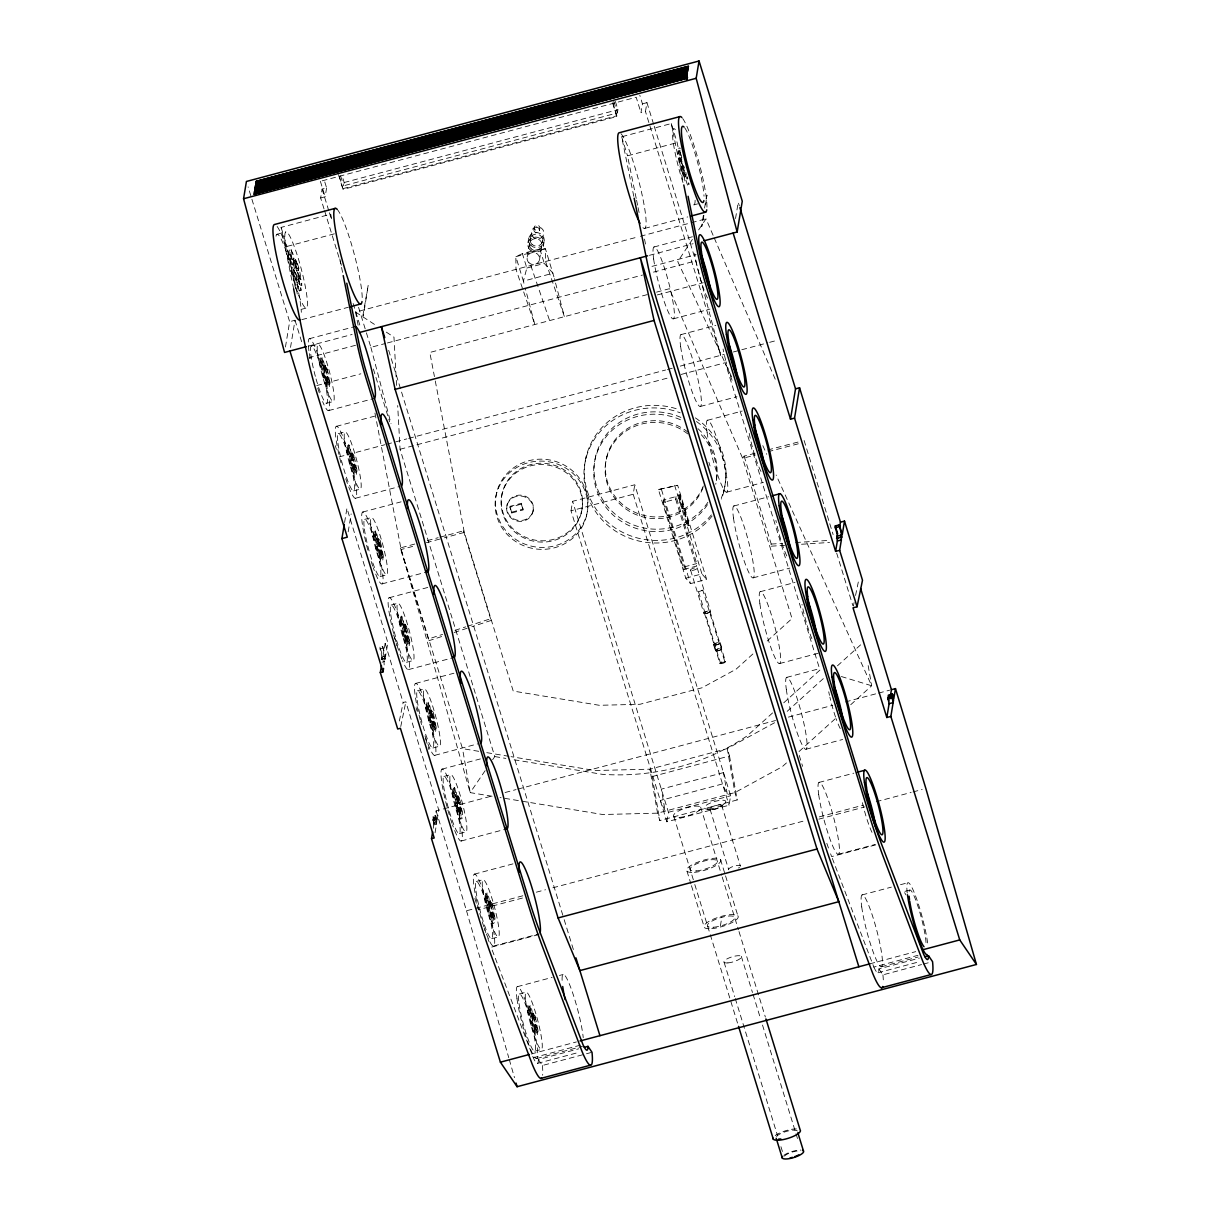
<?xml version="1.0" encoding="UTF-8"?>
<svg xmlns="http://www.w3.org/2000/svg" width="1220" height="1220" viewBox="0 0 1220 1220"><rect width="100%" height="100%" fill="white"/><g stroke="black" fill="none" stroke-linecap="round" stroke-linejoin="round"><path stroke-width="0.75" stroke-dasharray="5 3.75" d="M377.163 539.499C384.3 537.883 379.435 556.381 377.163 539.499L378.627 538.477M430.004 710.894C437.141 709.278 432.261 727.76 430.004 710.894L431.453 709.872M683.185 165.996L684.496 172.859L687.958 181.49M362.813 316.132L368.242 284.977L363.362 316.056M703.909 215.452L701.759 226.523L703.361 215.315M706.06 198.997L706.99 195.185L705.099 208.193M285.45 347.014L289.643 321.668L248.102 186.919M290.528 347.395L295.011 320.235L289.643 321.668M324.002 208.879L320.646 197.96L322.111 189.1L326.609 187.895L323.956 179.309M320.646 197.96L325.145 196.771L326.609 187.895M612.867 102.556L616.786 116.556L343.049 189.42L339.129 175.405M615.383 101.443L617.93 109.678L617.396 112.911L343.659 185.775L344.192 182.527L342.164 175.939M344.574 522.511L346.953 508.221L387.838 642.635L385.611 656.086L382.927 656.802L379.938 647.134L382.638 646.417L385.611 656.086M348.188 531.798L351.146 513.925M382.638 646.417L385.291 658.007L385.078 659.334L382.378 660.05L379.938 647.134M381.585 657.473L381.235 659.608L383.934 658.891L384.285 656.756L381.585 657.473L382.378 660.05M382.927 656.802L385.154 643.352L387.838 642.635M384.147 664.93L383.934 658.891M433.222 828.319L433.801 824.872L432.627 819.077L435.311 818.361L436.699 822.875L434.015 823.591L432.627 819.077M434.015 823.591L433.085 816.317L435.769 815.601L437.156 820.114L434.472 820.831L433.085 816.317M527.955 242.719L528.702 238.235M527.208 257.023L531.462 231.327M434.472 820.831L436.12 810.873L492.163 795.959M435.067 832.787L436.486 824.156L435.311 818.361M436.699 822.875L435.769 815.601M533.963 229.329L534.314 227.179M437.156 820.114L438.803 810.156L405.833 701.79L403.149 702.506L398.803 723.704M539.423 230.671A2.806 2.669 9.4 0 0 535.9 227.423A2.806 2.669 9.4 0 0 534.756 231.907A2.806 2.669 9.4 0 0 539.423 230.671L539.774 228.521A2.806 2.669 9.4 0 0 536.251 225.273A2.806 2.669 9.4 0 0 535.107 229.756A2.806 2.669 9.4 0 0 539.774 228.521M496.418 494.191L496.738 492.27M539.484 260.028L543.723 234.331M502.198 493.612L502.411 492.316M543.327 246.486L544.074 242.002M507.017 505.507L507.154 504.653M509.914 507.184L510.067 506.33L521.489 503.28L523.136 509.945L511.699 512.979L509.914 507.184L521.352 504.134L521.489 503.28M511.699 512.979L510.067 506.33M532.926 511.851A13.344 12.688 9.4 0 0 516.197 496.433A13.344 12.688 9.4 0 0 510.783 517.753A13.344 12.688 9.4 0 0 532.926 511.851L533.064 510.997A13.344 12.688 9.4 0 0 516.334 495.579A13.344 12.688 9.4 0 0 510.936 516.899A13.344 12.688 9.4 0 0 533.064 510.997M571.021 510.799L572.592 501.313L634.766 484.767L730.627 795.745L729.057 805.23L666.882 821.777L571.021 510.799L633.195 494.252L634.766 484.767M642.437 103.852L646.951 102.648L645.471 111.508L640.973 112.713L642.437 103.852L639.798 95.251M585.905 458.567L586.332 456.005M581.269 512.995A40.717 38.735 9.4 0 0 530.212 465.933A40.717 38.735 9.4 0 0 513.712 530.975A40.717 38.735 9.4 0 0 581.269 512.995L581.482 511.714A40.717 38.735 9.4 0 0 530.425 464.652A40.717 38.735 9.4 0 0 513.925 529.693A40.717 38.735 9.4 0 0 581.482 511.714M595.375 458.217L595.756 455.868M586.408 516.258A46.345 44.072 9.4 0 0 528.306 462.7A46.345 44.072 9.4 0 0 509.518 536.724A46.345 44.072 9.4 0 0 586.408 516.258L586.728 514.337A46.345 44.072 9.4 0 0 528.626 460.779A46.345 44.072 9.4 0 0 509.838 534.787A46.345 44.072 9.4 0 0 586.728 514.337M606.508 458.491L606.782 456.783M704.55 208.071L705.755 200.812M663.207 502.442L663.634 499.88L676.063 496.57L696.727 563.579L696.3 566.141L683.871 569.45L663.207 502.442L675.636 499.132L676.063 496.57M735.523 218.563L738.222 202.276L739.335 205.89M683.871 569.45L684.298 566.888L663.634 499.88M666.882 821.777L668.453 812.291L572.592 501.313M723.628 492.331L724.055 489.769M720.38 925.995L721.813 917.287M400.755 726.525L405.833 701.79M853.375 606.066L854.107 602.528M855.555 595.467L858.453 581.315M553.926 276.864L545.447 248.804L539.85 248.987L522.389 253.638L526.842 268.049L523.38 281.118L524.813 286.548M289.384 249.993C287.295 256.459 296.536 266.28 293.318 254.599C287.432 242.231 292.053 256.139 292.297 260.805M288.576 254.827C286.486 261.293 295.728 271.13 292.51 259.448C286.624 247.065 291.244 260.973 291.504 265.64M291.168 249.505L296.582 271.008L293.669 260.18L295.682 259.814L297.604 264.801L298.503 270.26L296.582 271.008M290.375 254.355L293.288 265.167M295.469 259.707L298.381 270.52M292.068 269.864C289.979 276.33 299.22 286.166 296.002 274.485C290.116 262.102 294.737 276.01 294.981 280.676M293.852 269.391L299.281 290.878L296.353 280.066L298.381 279.685L300.288 284.672L301.188 290.131L299.281 290.878M297.161 275.217C295.072 281.683 304.314 291.519 301.096 279.837C295.209 267.454 299.83 281.363 300.074 286.044M298.946 274.744L301.858 285.556M298.153 279.578L301.065 290.406M320.631 357.856C319.06 362.706 325.999 370.102 323.575 361.318C320.128 352.976 322.065 361.959 322.812 365.985M320.021 361.486C318.45 366.351 325.404 373.747 322.98 364.963C319.518 356.606 321.455 365.603 322.217 369.629M321.973 357.49C322.659 361.013 325.206 373.427 327.478 373.091C327.402 362.248 320.555 364.338 325.877 373.579M321.363 361.135L323.559 369.263M325.191 365.161L327.387 373.289M322.812 372.878C320.875 375.882 327.189 385.489 325.862 377.331C322.111 367.144 323.986 376.187 324.84 380.93M323.986 372.435C322.797 375.745 330.529 388.417 327.387 387.579C321.775 373.96 333.456 383.598 328.058 388.6M326.472 376.827C324.901 381.692 331.855 389.073 329.43 380.289C325.969 371.947 327.906 380.93 328.668 384.956M327.814 376.462L330.01 384.59M327.219 380.106L329.415 388.234M347.639 445.483C347.319 449.829 349.133 454.465 352.885 453.809C356.118 457.622 353.205 465.308 351.452 457.454C352.183 451.507 345.717 434.305 349.835 453.611M347.212 449.189C345.26 452.193 351.589 461.8 350.262 453.642C346.495 443.455 348.371 452.513 349.225 457.256M348.981 445.117L353.053 461.282M348.386 448.762L350.567 456.89M352.214 452.788L354.395 460.916M349.652 460.428C348.081 465.278 355.035 472.674 352.611 463.89C349.149 455.548 351.085 464.53 351.848 468.556M351.009 460.062C349.82 463.371 357.551 476.044 354.395 475.205C348.798 461.587 360.464 471.225 355.081 476.227M353.48 464.454C351.909 469.319 358.863 476.7 356.438 467.916C352.976 459.574 354.913 468.556 355.676 472.582M354.837 464.088L357.018 472.231M354.227 467.733L356.423 475.861M374.052 531.173C372.481 536.038 379.435 543.418 377.01 534.634C373.549 526.293 375.486 535.29 376.248 539.301M373.457 534.817C371.871 539.667 378.825 547.063 376.4 538.279C372.939 529.938 374.875 538.92 375.638 542.946M375.394 530.807L379.466 546.972M374.799 534.451L376.98 542.58M376.08 546.118C374.494 550.982 381.448 558.363 379.023 549.579C375.562 541.238 377.498 550.235 378.261 554.246M377.422 545.752C376.233 549.061 383.964 561.734 380.808 560.895C375.211 547.277 386.877 556.93 381.494 561.917M379.908 550.144C378.322 555.008 385.276 562.405 382.851 553.605C379.389 545.264 381.326 554.261 382.089 558.272M381.25 549.793L383.431 557.921M380.64 553.422L382.836 561.566M400.465 616.862C400.16 621.209 401.959 625.86 405.726 625.189C408.944 629.017 406.031 636.703 404.278 628.834C405.025 622.886 398.543 605.699 402.661 625.006M399.87 620.507C398.284 625.372 405.238 632.753 402.813 623.969C399.352 615.627 401.304 624.625 402.051 628.635M401.807 616.512L405.879 632.661M401.212 620.141L403.408 628.285M405.04 624.183L407.236 632.311M402.493 631.808C400.907 636.672 407.861 644.068 405.437 635.284C401.975 626.928 403.927 635.925 404.674 639.951M403.835 631.457C402.646 634.766 410.377 647.423 407.221 646.585C401.624 632.966 413.305 642.62 407.907 647.606M406.321 635.833C404.735 640.698 411.689 648.095 409.264 639.311C405.711 631.136 407.815 639.89 408.502 643.977M407.831 635.559L409.859 643.611M407.053 639.112L409.249 647.256M680.058 150.807C675.605 150.731 678.838 163.19 682.742 161.513M679.83 150.7L681.827 160.155M680.958 161.986L678.045 151.173M683.322 165.737C678.472 166.621 684.054 178.715 685.686 176.671C684.938 180.041 690.261 192.699 688.309 182.908M426.878 702.567C425.307 707.417 432.261 714.813 429.837 706.029C426.375 697.688 428.312 706.67 429.074 710.696M426.283 706.197C424.712 711.062 431.651 718.458 429.242 709.674C425.78 701.317 427.717 710.314 428.479 714.341M428.235 702.201L432.307 718.366M427.625 705.846L429.821 713.974M684.45 177.022L681.522 166.21M428.906 717.512C427.336 722.362 434.274 729.758 431.865 720.974C428.403 712.632 430.34 721.615 431.102 725.641M430.248 717.146C429.059 720.456 436.791 733.128 433.634 732.29C428.037 718.671 439.718 728.309 434.32 733.312M432.734 721.538C431.163 726.403 438.102 733.784 435.692 725C432.231 716.659 434.167 725.641 434.93 729.667M434.076 721.172L436.272 729.316M433.466 724.817L435.662 732.945M453.291 788.257C452.986 792.603 454.786 797.255 458.552 796.584C461.77 800.396 458.857 808.082 457.103 800.228C457.851 794.281 451.37 777.079 455.487 796.385M452.696 791.902C451.125 796.751 458.064 804.148 455.655 795.364C452.193 787.022 454.13 796.004 454.892 800.03M454.648 787.891L458.72 804.056M454.038 791.536L456.234 799.664M457.866 795.562L460.062 803.69M455.487 803.279L456.829 810.309L457.515 811.33L460.291 810.934L462.075 818.635L460.565 818.925L459.742 817.171L458.537 807.731L456.661 802.836L455.319 803.202L457.515 811.33M456.661 802.836L460.733 819.001M459.147 807.228C457.576 812.093 464.515 819.474 462.105 810.69C458.644 802.348 460.58 811.346 461.343 815.356M460.489 806.877L462.685 815.006M459.894 810.507L462.075 818.635M485.667 893.284C484.096 898.149 491.05 905.53 488.625 896.746C485.163 888.404 487.1 897.402 487.863 901.412M485.072 896.913L486.582 904.035L487.253 905.057L485.072 896.913L486.414 896.563L488.61 904.691L486.414 896.563M487.009 892.918C485.819 896.227 493.551 908.9 490.409 908.061C484.797 894.443 496.479 904.096 491.08 909.083M490.242 900.589L492.438 908.717M487.695 908.229C487.375 912.575 489.189 917.226 492.941 916.555C496.174 920.368 493.261 928.054 491.492 920.2C492.239 914.253 485.758 897.051 489.876 916.357M489.037 907.863L493.109 924.028M491.523 912.255C489.952 917.12 496.891 924.501 494.466 915.717C490.913 907.558 493.017 916.296 493.703 920.383M493.032 911.965L495.061 920.032M492.255 915.534L494.451 923.662M528.717 1005.783C527.131 1010.648 534.086 1018.044 531.661 1009.245C528.199 1000.903 530.136 1009.901 530.898 1013.911M528.107 1009.428C526.537 1014.293 533.491 1021.674 531.066 1012.89C527.604 1004.548 529.541 1013.53 530.303 1017.556M530.059 1005.432C528.87 1008.742 536.602 1021.399 533.445 1020.56C527.848 1006.942 539.53 1016.595 534.131 1021.582M529.449 1009.062L531.645 1017.19M533.277 1013.088L535.473 1021.231M530.73 1020.728C529.16 1025.593 536.114 1032.974 533.689 1024.19C530.227 1015.848 532.164 1024.846 532.926 1028.856M532.072 1020.377C530.883 1023.671 538.615 1036.344 535.458 1035.505C529.861 1021.887 541.543 1031.54 536.144 1036.527M534.558 1024.754C532.987 1029.619 539.942 1037.015 537.517 1028.231C534.055 1019.874 535.992 1028.872 536.754 1032.882M535.9 1024.403L538.096 1032.532M535.305 1028.033L537.501 1036.177M720.547 663.253L724.848 661.758L720.547 663.253L698.496 591.73L700.204 590.465L702.812 590.236L724.848 661.758M692.396 239.425L677.756 261.614L732.274 378.261M698.663 229.909L705.983 218.807L713.532 236.299M755.028 453.291L744.124 456.143L742.644 458.339L792.024 618.54L765.443 642.604M744.124 456.143L771.223 544.074L769.744 546.285L784.704 545.325M485.148 770.674L470.173 792.619L492.575 796.324M492.636 759.709L494.786 756.568L400.053 449.265L397.689 405.558M752.862 653.996L736.072 669.2L702.11 687.745L639.92 704.291L599.31 705.297L513.223 691.069L464.317 532.408L434.793 378.444M772.596 712.907L747.524 735.599A225.029 214.003 9.4 0 1 602.101 774.303L513.284 759.633M783.743 702.812L819.962 670.024L725.229 362.721L681.141 374.448M787.159 711.351L823.485 678.457M837.454 665.815L861.213 644.297M786.442 762.927L782.249 766.724L734.913 792.573L657.565 813.16L602.68 814.518L500.032 797.56M799.024 751.55L835.349 718.656M850.721 704.733L871.675 685.762L867.527 661.926M720.807 806.801L724.085 803.873M774.578 722.743L727.242 748.592L649.894 769.179L595.009 770.537L511.028 756.659M522.389 253.638L515.846 256.673L515.984 269.376L534.817 324.535L525.286 288.347M414.724 544.044L400.282 547.963L428.342 639.021L442.57 634.4M455.014 630.343L465.689 626.866M467.458 626.287L490.577 618.769L491.431 620.355L471.865 626.714M441.64 636.55L429.196 640.607L428.342 639.021M454.099 632.509L470.096 627.293M427.351 540.612L438.193 537.684M439.993 537.196L463.463 530.837L464.317 532.408L444.461 537.791M400.282 547.963L401.136 549.534L415.578 545.63M426.405 542.687L442.662 538.279M322.217 180.819L636.199 97.249L640.973 112.713M344.192 182.527L617.93 109.678M343.186 188.581L616.923 115.732M293.608 288.82L281.103 227.393L330.727 214.186L331.855 219.783M633.79 196.328L621.651 136.762L671.274 123.555L677.146 142.603L685.442 183.32M276.925 234.286L285.861 231.907M295.637 289.018L286.959 246.44L336.598 233.233M636.199 198.387L627.522 155.809L677.146 142.603M293.685 260.943L295.484 260.47M679.57 158.249L681.355 157.761M298.549 278.968L300.333 278.495M684.42 176.275L686.22 175.802A9.333 1.235 75.1 0 1 682.346 166.133A9.333 1.235 75.1 0 1 681.736 157.929M301.004 309.438L306.373 308.004M694.043 204.823L697.611 203.877M301.843 319.64L348.356 307.257M644.785 228.369L687.714 216.931M358.1 325.16L355.584 312.076L638.533 236.756M640.363 236.283L689.574 223.184M691.389 222.696L705.983 218.807M526.842 268.049L544.288 263.413L552.98 273.234L523.38 281.118L515.846 256.673L545.447 248.804L545.569 261.507L564.403 316.666L554.399 278.663M309.285 338.733L355.02 326.563M654.011 246.989L692.426 236.756M308.218 346.144L352.123 334.463M649.421 255.331L693.097 243.71M311.252 346.053L317.978 344.253M355.538 345.29L309.59 357.506A43.051 5.704 75.1 0 0 310.063 359.748M651.983 266.387L696.101 254.644M366.396 332.801L370.88 347.349L385.566 343.445M387.396 342.957L642.498 275.049M653.508 272.121L695.72 260.897L720.639 355.356L645.471 111.508M323.864 366.091L325.206 365.725M327.524 379.649L328.866 379.283M647.301 294.599L429.806 352.473L434.442 376.599M656.512 292.144L669.399 288.713L742.644 458.339L755.363 455.014M316.742 385.55L360.861 373.808M657.305 294.92L703.254 282.689M326.67 403.256L333.395 401.471M328.653 410.576L374.372 398.406M673.379 318.832L709.964 309.087M336.293 426.359L374.708 416.142M681.034 334.615L715.789 325.359M338.26 433.679L344.986 431.88M339.129 456.905L384.834 444.736M386.664 444.248L392.154 442.784M395.814 441.823L406.824 438.88M408.654 438.392L665.586 370.011M667.416 369.523L672.921 368.059M680.272 366.107L724.268 354.395M733.342 351.985L767.807 342.805M769.622 342.332L776.865 340.395M400.053 449.265L670.115 377.392M354.532 467.275L355.874 466.909M353.693 490.882L360.418 489.098M355.66 498.202L399.565 486.521M700.387 406.458L736.971 396.713M362.706 512.049L401.121 501.832M707.447 420.305L742.202 411.048M364.688 519.369L371.414 517.585M511.851 512.125L523.273 509.075M380.945 552.965L382.287 552.599M658.434 489.555L677.649 485.286L706.639 579.332L690.474 583.633L685.762 578.188L658.434 489.555L677.649 485.286M682.071 508.709L683.52 508.542L682.071 508.709L677.908 495.183L680.013 495.015L689.361 525.301L688.004 525.469L678.579 495M677.908 495.183L680.013 495.015M380.106 576.587L386.831 574.788M382.073 583.892L427.808 571.722M726.8 492.148L763.4 482.403M389.119 597.754L431.194 586.545M733.861 505.995L768.615 496.753M391.101 605.059L397.827 603.275M403.698 625.097L405.055 624.747M407.358 638.655L408.7 638.304M684.298 566.888L696.727 563.579M379.618 649.055L382.317 648.338M382.607 658.724L385.291 658.007M685.762 578.188L701.927 573.888L706.639 579.332M382.028 662.186L384.727 661.469M406.519 662.277L413.245 660.493M408.486 669.597L454.221 657.428M753.228 577.838L789.813 568.108M415.532 683.444L453.962 673.226M760.274 591.7L795.028 582.443M417.514 690.764L424.24 688.964M433.771 724.36L435.113 723.994M432.932 747.967L439.657 746.183M434.899 755.287L478.804 743.605M779.641 663.543L818.056 653.31M441.96 769.134L480.375 758.916M786.687 677.39L819.611 668.621M443.928 776.454L450.653 774.669M456.539 796.492L457.881 796.141M505.049 792.527L516.091 789.584M517.92 789.096L775.508 720.532M788.394 717.116L832.543 705.358M845.429 701.927L876.707 693.6M878.553 693.112L889.593 690.184M460.184 810.049L461.526 809.683M432.825 817.812L435.525 817.095M432.414 820.359L435.098 819.642M434.228 822.326L436.912 821.609M433.801 824.872L436.486 824.156M652.166 776.561L729.514 755.973L727.242 748.592L734.913 792.573L737.185 799.954L659.852 820.541L657.565 813.16L649.894 769.179L652.166 776.561L659.852 820.541M459.345 833.672L466.07 831.872M461.312 840.976L507.047 828.807M806.054 749.232L842.639 739.488M668.453 812.291L730.627 795.745M474.321 874.16L516.395 862.967M819.062 782.416L853.817 773.16M476.303 881.48L483.029 879.696M488.915 901.519L490.257 901.153M436.12 810.873L466.513 910.776L473.863 908.808M475.693 908.32L523.471 895.617M536.327 892.186L545.523 889.746M552.874 887.794L804.59 820.785M819.291 816.881L863.379 805.139M876.25 801.723L911.157 792.436M913.002 791.948L922.183 789.493M522.45 898.042L478.347 909.784L474.412 897.035M818.894 819.138L864.843 806.908M492.56 915.076L493.902 914.71M491.721 938.683L498.446 936.899M493.688 946.003L539.423 933.834M838.43 854.259L875.014 844.514M538.874 934.535L491.096 947.254L533.292 1057.709A30.774 4.087 75.1 0 0 538.34 1059.555L578.768 1048.803M875.762 844.865L831.644 856.608A118.477 15.707 75.1 0 1 830.591 853.817M517.371 986.66L552.126 977.418M559.446 975.466L563.106 974.49M862.098 894.916L891.378 887.123M900.512 884.698L907.832 882.746M519.339 993.98L526.064 992.195M909.8 890.066L903.074 891.851A29.631 3.934 75.1 0 1 905.926 894.839M531.95 1014.018L533.292 1013.668M535.595 1027.575L536.952 1027.225M534.756 1051.198L541.482 1049.398M531.173 1053.988L576.404 1041.941M869.875 963.83L915.732 951.63M533.292 1057.709L581.071 1044.991M832.314 858.361L873.84 967.063L917.959 955.321M536.724 1058.503L582.458 1046.333M881.465 966.759L918.05 957.029M873.84 967.063A30.774 4.087 75.1 0 0 878.888 968.924L919.331 958.157M537.425 1063.398L579.698 1052.159M877.973 972.767L920.246 961.512M538.34 1059.555L542.381 1065.502L584.654 1054.248M586.484 1053.76L592.005 1052.28M878.888 968.924L882.929 974.856L921.527 964.578M923.372 964.09L930.723 962.138M767.761 449.966L798.658 441.899M768.097 451.69L798.993 443.622M771.223 544.074L782.447 543.357M795.531 542.534L829.188 540.384M801.54 544.257L829.585 542.458M688.004 525.469L689.361 525.301M707.036 809.089L711.443 809.668M374.952 413.046L401.136 549.534L462.502 748.638L479.292 751.413M486.765 752.649L509.152 756.339M494.786 756.568L505.888 758.413M841.358 676.536L871.675 685.762L776.133 475.007M681.751 157.151L678.778 148.138M380.808 546.621L378.52 539.149M433.649 718L431.346 710.528M698.496 591.73L702.812 590.236M355.584 312.076L377.087 326.106M386.298 332.13L393.968 337.147L396.653 386.557M683.856 166.301L684.633 168.162M762.82 445.636L766.739 454.282M714.279 238.052L776.21 381.463M679.754 147.696L680.165 148.764M530.776 265.441L549.61 320.601M688.782 183.046L689.193 184.327M804.117 440.481L829.219 521.931M829.783 523.731L833.123 534.589M836.661 553.087L852.841 605.577M646.951 102.648L653.676 124.471M654.24 126.285L695.72 260.897M613.843 101.382L617.396 112.911M612.73 103.395L616.786 116.556M621.651 136.762L627.522 155.809M708.927 462.38L710.04 466.009M799.252 755.439L802.623 766.358M679.342 495.183L688.675 525.469M674.599 485.255L701.927 573.888M697.199 567.941L710.497 611.113M720.227 642.681L722.011 648.476M675.636 499.132L696.3 566.141M709.979 611.281L725.473 661.545M704.428 613.202L719.922 663.466M690.611 570.213L703.909 613.385M713.654 644.953L715.438 650.763M661.484 489.586L690.474 583.633M633.195 494.252L729.057 805.23M721.645 805.215L740.311 865.773M539.85 248.987L544.288 263.413M710.04 809.226L728.721 869.799M720.517 859.52L724.985 874.054M725.549 875.869L737.871 915.823M700.646 807.121L721.63 875.213M722.194 877.028L738.436 929.731M739 931.546L765.367 1017.084M741.318 956.343L752.466 992.485M753.03 994.3L760.274 1017.8M762.5 1025.029L797.605 1138.916M724.1 962.305L734.699 996.648M735.248 998.463L777.597 1135.835M780.937 1146.693L782.615 1152.107M673.821 816.424L694.241 882.701M694.805 884.515L737.978 1024.571M686.982 871.141L690.901 883.86M691.45 885.674L704.337 927.444M521.352 504.134L523.136 509.945M463.463 530.837L490.577 618.769M340.609 175.893L343.659 185.775M338.489 174.597L343.049 189.42M388.677 350.308L563.625 917.852M564.174 919.666L573.705 950.593M320.372 181.307L325.145 196.771M322.111 189.1L328.836 210.923M329.4 212.753L331.077 218.197M358.558 307.333L365.832 330.971M324.566 210.709L341.402 265.289M353.175 303.505L360.464 327.173M373.366 369.019L389.637 421.8M281.103 227.393L286.959 246.44M335.271 445.62L336.385 449.265M393.618 634.918L396.988 645.837M416.066 707.737L417.179 711.367M425.597 738.679L428.967 749.598M295.011 320.235L301.691 341.89M384.285 656.756L385.078 659.334M385.154 643.352L403.149 702.506M687.394 177.297L687.79 178.684M466.513 910.776L508.755 1057.694M509.274 1059.509L514.489 1077.656M401.136 549.534L470.173 792.619L462.502 748.638M370.88 347.349L391.01 423.645M685.808 172.233L686.296 174.75M671.274 123.555L683.413 183.122M636.566 200.233L637.709 205.783M638.075 207.644L639.219 213.195M644.495 239.105L645.624 244.656M339.816 258.869L342.85 273.753M729.514 755.973L737.185 799.954M687.745 178.913L687.455 176.808M621.026 133.712A49.502 6.557 75.1 0 1 641.064 190.228A49.502 6.557 75.1 0 1 642.787 227.469M682.697 118.538A49.502 6.557 75.1 0 1 698.77 161.574A49.502 6.557 75.1 0 1 706.899 208.33M684.74 127.871A39.421 5.231 75.1 0 1 696.62 158.844A39.421 5.231 75.1 0 1 704.016 196.222M682.971 182.512A39.421 5.231 75.1 0 1 672.861 139.309A39.421 5.231 75.1 0 1 677.313 132.705M695.11 200.309A39.421 5.231 75.1 0 1 692.442 204.106M828.471 848.022A118.477 15.707 75.1 0 1 826.352 841.983M882.929 974.856A52.673 6.984 75.1 0 1 883.326 982.039M907.253 893.07A37.21 4.926 75.1 0 1 914.878 894.229A37.21 4.926 75.1 0 1 927.962 945.866M909.129 891.469A29.631 3.934 75.1 0 1 919.011 909.632A29.631 3.934 75.1 0 1 925.904 945.866M732.091 380.289A29.631 3.934 75.1 0 1 726.098 361.837M725.702 360.342A29.631 3.934 75.1 0 1 723.063 349.012M786.793 555.939A29.631 3.934 75.1 0 1 775.889 520.391M707.569 298.137A29.631 3.934 75.1 0 1 694.698 253.485M761.005 471.469A29.631 3.934 75.1 0 1 750.651 440.069M750.239 438.254A29.631 3.934 75.1 0 1 749.141 433.008M811.864 638.655A29.631 3.934 75.1 0 1 801.982 604.388M840.245 728.538A29.631 3.934 75.1 0 1 836.096 718.687M835.547 717.101A29.631 3.934 75.1 0 1 829.89 697.154M829.478 695.339A29.631 3.934 75.1 0 1 828.731 691.786M871.995 832.36A29.631 3.934 75.1 0 1 862.265 802.18M337.116 209.276A49.502 6.557 75.1 0 1 353.464 251.259A49.502 6.557 75.1 0 1 362.157 300.089M277.138 226.478A49.502 6.557 75.1 0 1 292.068 265.365A49.502 6.557 75.1 0 1 301.34 312.305M276.025 236.177A39.421 5.231 75.1 0 1 286.212 251.366A39.421 5.231 75.1 0 1 297.817 297.649M542.381 1065.502A52.673 6.984 75.1 0 1 542.625 1075.247M488.976 941.596A118.477 15.707 75.1 0 1 487.924 938.668M485.789 932.614A118.477 15.707 75.1 0 1 483.654 926.331M562.13 980.361A37.21 4.926 75.1 0 1 571.173 988.703A37.21 4.926 75.1 0 1 583.221 1037.625M341.02 462.837A37.21 4.926 75.1 0 1 339.221 428.983A37.21 4.926 75.1 0 1 356.255 487.924A37.21 4.926 75.1 0 1 344.65 475.388M391.498 624.594A37.21 4.926 75.1 0 1 392.245 600.697A37.21 4.926 75.1 0 1 408.166 653.066A37.21 4.926 75.1 0 1 402.447 660.569M401.776 658.952A37.21 4.926 75.1 0 1 399.718 653.462M398.604 650.229A37.21 4.926 75.1 0 1 391.91 626.424M308.904 350.75A37.21 4.926 75.1 0 1 315.324 347.761A37.21 4.926 75.1 0 1 329.019 398.559A37.21 4.926 75.1 0 1 322.598 401.548M319.32 392.855A37.21 4.926 75.1 0 1 317.093 385.993M310.2 358.527A37.21 4.926 75.1 0 1 309.117 352.183M315.355 376.339A29.631 3.934 75.1 0 1 313.982 348.813A29.631 3.934 75.1 0 1 327.417 398.025A29.631 3.934 75.1 0 1 315.751 377.834M367.845 550.098A37.21 4.926 75.1 0 1 364.841 513.498A37.21 4.926 75.1 0 1 382.089 569.435A37.21 4.926 75.1 0 1 373.305 567.773M372.74 566.187A37.21 4.926 75.1 0 1 370.514 559.324M420.259 719.922A37.21 4.926 75.1 0 1 418.46 686.067A37.21 4.926 75.1 0 1 435.494 745.008A37.21 4.926 75.1 0 1 423.889 732.473M421.541 724.604A37.21 4.926 75.1 0 1 420.687 721.493M449.311 814.914A37.21 4.926 75.1 0 1 443.074 769.454A37.21 4.926 75.1 0 1 460.977 824.369A37.21 4.926 75.1 0 1 452.544 824.857M451.995 823.271A37.21 4.926 75.1 0 1 449.753 816.409M483.806 926.636A37.21 4.926 75.1 0 1 474.671 874.099A37.21 4.926 75.1 0 1 492.987 927.322A37.21 4.926 75.1 0 1 484.92 929.884M696.452 421.495A70.928 67.451 9.4 0 1 721.523 499.071M712.038 516.075A70.928 67.451 9.4 0 1 618.235 532.759A70.928 67.451 9.4 0 1 591.136 444.812A70.928 67.451 9.4 0 1 680.211 412.817M695.354 417.865A70.928 67.451 9.4 0 1 721.294 498.156M711.351 514.916A70.928 67.451 9.4 0 1 618.128 529.861A70.928 67.451 9.4 0 1 591.288 442.768A70.928 67.451 9.4 0 1 678.884 409.6M707.463 504.668A61.61 58.606 9.4 0 1 624.747 523.41A61.61 58.606 9.4 0 1 600.575 444.995A61.61 58.606 9.4 0 1 681.431 420.214M701.302 434.747A61.61 58.606 9.4 0 1 715.759 484.233M707.844 502.304A61.61 58.606 9.4 0 1 625.143 521.047A61.61 58.606 9.4 0 1 600.972 442.646A61.61 58.606 9.4 0 1 681.812 417.85M697.977 428.662A61.61 58.606 9.4 0 1 715.804 483.547M703.04 487.695A50.554 48.083 9.4 0 1 632.57 513.025A50.554 48.083 9.4 0 1 613.858 442.784A50.554 48.083 9.4 0 1 688.98 434.945M703.315 485.987A50.554 48.083 9.4 0 1 632.86 511.302A50.554 48.083 9.4 0 1 614.148 441.06A50.554 48.083 9.4 0 1 689.269 433.237M775.234 1135.561A14.289 3.995 -17.1 0 1 796.935 1128.912M776.484 1136.46A11.239 3.141 -17.1 0 1 788.699 1130.803A11.239 3.141 -17.1 0 1 797.499 1131.718M783.85 1155.325A11.239 3.141 -17.1 0 1 800.899 1150.094M784.521 1156.087A9.18 2.562 -17.1 0 1 792.207 1152.076A9.18 2.562 -17.1 0 1 800.732 1151.131M739.488 867.359A6.176 1.723 -17.1 0 1 738.481 867.999M728.599 869.357A6.176 1.723 -17.1 0 1 734.821 865.91A6.176 1.723 -17.1 0 1 740.433 866.215M723.49 772.596L661.316 789.142L665.159 811.147L660.31 800.488L722.499 783.941L727.333 794.586L723.49 772.596M533.247 237.122L532.21 235.887A6.313 6.008 9.4 0 1 536.891 226.844A6.313 6.008 9.4 0 1 543.571 234.835A6.313 6.008 9.4 0 1 533.247 237.122M532.042 244.412L531.005 243.177A6.313 6.008 9.4 0 1 535.687 234.118A6.313 6.008 9.4 0 1 542.366 242.124A6.313 6.008 9.4 0 1 532.042 244.412M530.944 245.494L529.648 243.939A7.915 7.534 9.4 0 1 535.504 232.608A7.915 7.534 9.4 0 1 543.891 242.627A7.915 7.534 9.4 0 1 530.944 245.494M531.295 248.895L530.258 247.66A6.313 6.008 9.4 0 1 534.939 238.617A6.313 6.008 9.4 0 1 541.634 246.608A6.313 6.008 9.4 0 1 531.295 248.895M530.197 249.993L528.9 248.438A7.915 7.534 9.4 0 1 534.756 237.107A7.915 7.534 9.4 0 1 543.144 247.126A7.915 7.534 9.4 0 1 530.197 249.993M528.992 262.818L527.955 261.583A6.313 6.008 9.4 0 1 532.637 252.525A6.313 6.008 9.4 0 1 539.332 260.531A6.313 6.008 9.4 0 1 528.992 262.818M679.479 161.253A9.333 1.235 75.1 0 0 684.054 176.107A9.333 1.235 75.1 0 0 682.468 164.41A9.333 1.235 75.1 0 0 679.479 161.253M861.732 906.933A37.21 4.926 75.1 0 0 879.955 966.087A37.21 4.926 75.1 0 0 873.657 919.499A37.21 4.926 75.1 0 0 861.732 906.933M680.653 346.632A37.21 4.926 75.1 0 0 698.892 405.772A37.21 4.926 75.1 0 0 692.594 359.183A37.21 4.926 75.1 0 0 680.653 346.632M733.479 518.012A37.21 4.926 75.1 0 0 751.718 577.167A37.21 4.926 75.1 0 0 745.42 530.578A37.21 4.926 75.1 0 0 733.479 518.012M653.645 259.006A37.21 4.926 75.1 0 0 671.869 318.145A37.21 4.926 75.1 0 0 665.571 271.557A37.21 4.926 75.1 0 0 653.645 259.006M707.066 432.322A37.21 4.926 75.1 0 0 725.305 491.477A37.21 4.926 75.1 0 0 719.007 444.888A37.21 4.926 75.1 0 0 707.066 432.322M759.892 603.717A37.21 4.926 75.1 0 0 778.131 662.856A37.21 4.926 75.1 0 0 771.833 616.268A37.21 4.926 75.1 0 0 759.892 603.717M786.32 689.407A37.21 4.926 75.1 0 0 804.544 748.562A37.21 4.926 75.1 0 0 798.246 701.957A37.21 4.926 75.1 0 0 786.32 689.407M818.681 794.433A37.21 4.926 75.1 0 0 836.92 853.573A37.21 4.926 75.1 0 0 830.622 806.984A37.21 4.926 75.1 0 0 818.681 794.433M285.465 244.64A39.421 5.231 75.1 0 0 304.771 307.287A39.421 5.231 75.1 0 0 298.107 257.938A39.421 5.231 75.1 0 0 285.465 244.64M293.593 263.962A9.333 1.235 75.1 0 0 298.168 278.8A9.333 1.235 75.1 0 0 296.582 267.104A9.333 1.235 75.1 0 0 293.593 263.962M295.377 263.489A9.333 1.235 75.1 0 0 299.952 278.328A9.333 1.235 75.1 0 0 298.381 266.631A9.333 1.235 75.1 0 0 295.377 263.489M516.99 998.692A37.21 4.926 75.1 0 0 535.229 1057.831A37.21 4.926 75.1 0 0 528.931 1011.243A37.21 4.926 75.1 0 0 516.99 998.692M519.049 1003.557A29.631 3.934 75.1 0 0 533.567 1050.649A29.631 3.934 75.1 0 0 528.55 1013.545A29.631 3.934 75.1 0 0 519.049 1003.557M525.774 1001.757A29.631 3.934 75.1 0 0 540.292 1048.864A29.631 3.934 75.1 0 0 535.275 1011.761A29.631 3.934 75.1 0 0 525.774 1001.757M531.874 1016.29A7.015 0.93 75.1 0 0 535.321 1027.453A7.015 0.93 75.1 0 0 534.131 1018.654A7.015 0.93 75.1 0 0 531.874 1016.29M533.216 1015.924A7.015 0.93 75.1 0 0 536.663 1027.087A7.015 0.93 75.1 0 0 535.473 1018.303A7.015 0.93 75.1 0 0 533.216 1015.924M337.971 443.241A29.631 3.934 75.1 0 0 352.488 490.349A29.631 3.934 75.1 0 0 347.471 453.245A29.631 3.934 75.1 0 0 337.971 443.241M344.696 441.457A29.631 3.934 75.1 0 0 359.214 488.564A29.631 3.934 75.1 0 0 354.196 451.461A29.631 3.934 75.1 0 0 344.696 441.457M350.811 455.975A7.015 0.93 75.1 0 0 354.242 467.138A7.015 0.93 75.1 0 0 353.053 458.354A7.015 0.93 75.1 0 0 350.811 455.975M352.153 455.624A7.015 0.93 75.1 0 0 355.584 466.787A7.015 0.93 75.1 0 0 354.395 457.988A7.015 0.93 75.1 0 0 352.153 455.624M390.796 614.636A29.631 3.934 75.1 0 0 405.314 661.743A29.631 3.934 75.1 0 0 400.297 624.64A29.631 3.934 75.1 0 0 390.796 614.636M397.522 612.852A29.631 3.934 75.1 0 0 412.04 659.944A29.631 3.934 75.1 0 0 407.022 622.841A29.631 3.934 75.1 0 0 397.522 612.852M403.637 627.37A7.015 0.93 75.1 0 0 407.068 638.533A7.015 0.93 75.1 0 0 405.879 629.733A7.015 0.93 75.1 0 0 403.637 627.37M404.979 627.019A7.015 0.93 75.1 0 0 408.425 638.167A7.015 0.93 75.1 0 0 407.236 629.383A7.015 0.93 75.1 0 0 404.979 627.019M317.688 353.83A29.631 3.934 75.1 0 0 332.206 400.938A29.631 3.934 75.1 0 0 327.189 363.834A29.631 3.934 75.1 0 0 317.688 353.83M323.788 368.348A7.015 0.93 75.1 0 0 327.235 379.512A7.015 0.93 75.1 0 0 326.045 370.727A7.015 0.93 75.1 0 0 323.788 368.348M325.145 367.998A7.015 0.93 75.1 0 0 328.577 379.161A7.015 0.93 75.1 0 0 327.387 370.361A7.015 0.93 75.1 0 0 325.145 367.998M364.383 528.946A29.631 3.934 75.1 0 0 378.901 576.038A29.631 3.934 75.1 0 0 373.884 538.935A29.631 3.934 75.1 0 0 364.383 528.946M371.109 527.147A29.631 3.934 75.1 0 0 385.627 574.254A29.631 3.934 75.1 0 0 380.609 537.151A29.631 3.934 75.1 0 0 371.109 527.147M377.224 541.68A7.015 0.93 75.1 0 0 380.655 552.843A7.015 0.93 75.1 0 0 379.466 544.044A7.015 0.93 75.1 0 0 377.224 541.68M378.566 541.314A7.015 0.93 75.1 0 0 381.997 552.477A7.015 0.93 75.1 0 0 380.823 543.693A7.015 0.93 75.1 0 0 378.566 541.314M417.209 700.326A29.631 3.934 75.1 0 0 431.728 747.433A29.631 3.934 75.1 0 0 426.71 710.33A29.631 3.934 75.1 0 0 417.209 700.326M423.935 698.541A29.631 3.934 75.1 0 0 438.453 745.649A29.631 3.934 75.1 0 0 433.435 708.545A29.631 3.934 75.1 0 0 423.935 698.541M430.05 713.059A7.015 0.93 75.1 0 0 433.496 724.222A7.015 0.93 75.1 0 0 432.307 715.438A7.015 0.93 75.1 0 0 430.05 713.059M431.392 712.709A7.015 0.93 75.1 0 0 434.838 723.872A7.015 0.93 75.1 0 0 433.649 715.072A7.015 0.93 75.1 0 0 431.392 712.709M443.622 786.031A29.631 3.934 75.1 0 0 458.14 833.123A29.631 3.934 75.1 0 0 453.138 796.019A29.631 3.934 75.1 0 0 443.622 786.031M450.348 784.231A29.631 3.934 75.1 0 0 464.866 831.338A29.631 3.934 75.1 0 0 459.864 794.235A29.631 3.934 75.1 0 0 450.348 784.231M456.463 798.764A7.015 0.93 75.1 0 0 459.909 809.928A7.015 0.93 75.1 0 0 458.72 801.128A7.015 0.93 75.1 0 0 456.463 798.764M457.805 798.398A7.015 0.93 75.1 0 0 461.251 809.562A7.015 0.93 75.1 0 0 460.062 800.778A7.015 0.93 75.1 0 0 457.805 798.398M475.998 891.057A29.631 3.934 75.1 0 0 490.516 938.149A29.631 3.934 75.1 0 0 485.499 901.046A29.631 3.934 75.1 0 0 475.998 891.057M482.724 889.258A29.631 3.934 75.1 0 0 497.241 936.365A29.631 3.934 75.1 0 0 492.224 899.262A29.631 3.934 75.1 0 0 482.724 889.258M488.839 903.791A7.015 0.93 75.1 0 0 492.27 914.939A7.015 0.93 75.1 0 0 491.096 906.155A7.015 0.93 75.1 0 0 488.839 903.791M490.181 903.425A7.015 0.93 75.1 0 0 493.627 914.588A7.015 0.93 75.1 0 0 492.438 905.789A7.015 0.93 75.1 0 0 490.181 903.425M705.374 613.63A3.507 0.976 -17.1 0 0 710.574 611.357A3.507 0.976 -17.1 0 0 705.678 611.769A3.507 0.976 -17.1 0 0 705.374 613.63M705.663 613.401A2.958 0.824 -17.1 0 0 710.04 611.495A2.958 0.824 -17.1 0 0 705.922 611.845A2.958 0.824 -17.1 0 0 705.663 613.401M692.06 570.457A3.507 0.976 -17.1 0 0 697.26 568.184A3.507 0.976 -17.1 0 0 692.38 568.596A3.507 0.976 -17.1 0 0 692.06 570.457M715.393 644.983A2.958 0.824 -17.1 0 0 719.769 643.062A2.958 0.824 -17.1 0 0 715.652 643.413A2.958 0.824 -17.1 0 0 715.393 644.983M715.103 645.197A3.507 0.976 -17.1 0 0 720.303 642.925A3.507 0.976 -17.1 0 0 715.408 643.337A3.507 0.976 -17.1 0 0 715.103 645.197M716.887 650.992A3.507 0.976 -17.1 0 0 722.087 648.72A3.507 0.976 -17.1 0 0 717.207 649.147A3.507 0.976 -17.1 0 0 716.887 650.992M717.177 650.779A2.958 0.824 -17.1 0 0 721.554 648.857A2.958 0.824 -17.1 0 0 717.436 649.208A2.958 0.824 -17.1 0 0 717.177 650.779M721.157 663.665A2.958 0.824 -17.1 0 0 725.534 661.743A2.958 0.824 -17.1 0 0 721.416 662.094A2.958 0.824 -17.1 0 0 721.157 663.665M679.754 817.37A14.289 3.995 -17.1 0 0 700.92 808.128A14.289 3.995 -17.1 0 0 681.004 809.821A14.289 3.995 -17.1 0 0 679.754 817.37M709.171 809.043A11.239 3.141 -17.1 0 0 725.808 801.784A11.239 3.141 -17.1 0 0 710.162 803.111A11.239 3.141 -17.1 0 0 709.171 809.043M696.269 870.928A14.289 3.995 -17.1 0 0 717.436 861.686A14.289 3.995 -17.1 0 0 697.52 863.379A14.289 3.995 -17.1 0 0 696.269 870.928M713.624 927.23A14.289 3.995 -17.1 0 0 734.791 917.989A14.289 3.995 -17.1 0 0 714.874 919.682A14.289 3.995 -17.1 0 0 713.624 927.23M727.913 962.915A9.18 2.562 -17.1 0 0 741.501 956.983A9.18 2.562 -17.1 0 0 728.721 958.066A9.18 2.562 -17.1 0 0 727.913 962.915M694.409 872.33A17.873 4.987 -17.1 0 0 720.867 860.786A17.873 4.987 -17.1 0 0 695.964 862.891A17.873 4.987 -17.1 0 0 694.409 872.33M711.763 928.634A17.873 4.987 -17.1 0 0 738.222 917.089A17.873 4.987 -17.1 0 0 713.319 919.194A17.873 4.987 -17.1 0 0 711.763 928.634M712.617 809.638A6.176 1.723 -17.1 0 0 721.767 805.642A6.176 1.723 -17.1 0 0 713.151 806.374A6.176 1.723 -17.1 0 0 712.617 809.638"/><path stroke-width="1.5" d="M733.083 364.063L734.806 367.22L734.974 371.094M871.111 811.864L873.413 819.321M306.388 346.632L284.55 352.443L243.558 198.753L246.425 181.46L699.045 61L742.263 201.208L737.154 231.983L704.016 240.797M254.797 189.42L687.134 74.359L254.797 189.42L255.392 191.357M255.026 188.078L687.363 73.017L255.026 188.078L255.62 190.015M255.239 186.736L687.577 71.675L255.239 186.736L255.834 188.673M890.6 694.668L891.423 689.696L895.465 688.614L925.858 788.516L976.442 964.471L517.097 1086.715L500.398 1062.178L431.514 838.689L434.198 837.972L400.404 728.294L397.705 729.011L380.304 672.571L383.004 671.854L341.92 538.584L344.284 524.295M380.304 672.571L381.463 665.647M383.004 671.854L383.568 668.392M431.514 838.689L432.658 831.781M686.463 78.385L254.019 194.132L686.463 78.385L687.058 80.322M686.692 77.043L254.248 192.79L686.692 77.043L687.287 78.98M686.906 75.701L254.462 191.448L686.906 75.701L687.516 77.638M737.154 231.983L696.178 78.293L699.045 61M795.531 388.829L799.557 387.762L794.54 418.125L790.499 419.192L795.531 388.829L739.884 207.69M837.423 535.931L835.258 525.957L839.284 524.875L842.273 534.543L844.499 521.092L840.458 522.175L839.619 527.208M840.931 535.214L841.373 539.942L839.65 550.327L835.624 551.394L837.347 541.009L836.905 536.297L840.931 535.214L841.724 537.791L841.952 536.48L839.284 524.875M891.972 696.818L893.147 702.613L890.859 716.43L886.818 717.497L889.105 703.696L887.931 697.901L891.972 696.818L893.36 701.332L893.558 700.067L892.43 694.058L888.389 695.141L888.145 696.635L892.171 695.553M895.465 688.614L893.818 698.572L892.43 694.058M886.818 717.497L853.024 607.834L857.05 606.767L862.494 580.247L844.499 521.092M838.75 706.365L841.083 712.938M243.558 198.753L696.178 78.293M335.119 208.376L274.302 224.556A49.502 6.557 75.1 0 0 281.134 275.156A49.502 6.557 75.1 0 0 300.044 320.113M679.86 116.617L619.028 132.812A49.502 6.557 75.1 0 0 622.749 170.952A49.502 6.557 75.1 0 0 640.042 223.367M350.14 306.784L360.876 303.933M691.298 215.986L705.602 212.173M359.442 332.511L647.591 255.819M654.057 320.433L817.003 849.029L838.811 901.687L579.881 970.601L558.074 917.943L395.127 389.348L654.057 320.433L640.317 257.755L858.865 966.774M341.92 538.584L347.303 537.151L289.918 351.009M772.275 495.778L779.595 493.825M834.938 527.879L838.963 526.811M836.539 538.432L840.58 537.364M837.347 541.009L841.373 539.942M887.718 699.182L891.759 698.099M889.105 703.696L893.147 702.613M857.477 772.184L864.797 770.247M558.074 917.943L817.003 849.029M500.398 1062.178L529.358 1054.461M580.034 1040.98L869.875 963.83M923.067 949.678L959.744 939.918L976.442 964.471M584.288 1047.324L587.964 1046.348L592.005 1052.28A52.673 6.984 75.1 0 1 581.833 1050.969L542.747 947.421A129.122 17.11 75.1 0 1 529.221 907.543L366.412 379.389A57.813 7.655 75.1 0 1 356.499 340.761L343.232 275.613M924.836 956.693L928.511 955.717L932.553 961.65A52.673 6.984 75.1 0 1 922.396 960.323L883.295 856.791A129.122 17.11 75.1 0 1 869.769 816.912L706.975 288.743A57.813 7.655 75.1 0 1 697.062 250.131L683.795 184.982M540.811 1078.404L590.434 1065.197M881.359 987.773L930.982 974.566M708.21 283.818L706.349 275.842L706.136 277.123M732.595 360.144L730.566 352.092L730.673 354.334M756.979 437.782L759.175 445.91L758.184 444.095M811.834 617.228L809.821 609.176L809.912 611.418M814.457 628.529L812.444 620.477L812.398 621.834M836.234 694.866L838.414 702.995L837.423 701.18M785.192 531.188L783.393 523.471L783.362 524.829M786.198 534.863L788.318 542.244M870.394 807.594L868.594 799.893L868.701 802.135M811.605 616.878L810.69 614.514M732.076 359.198L731.451 357.429M840.046 712.48L840.351 713.288M870.104 806.999L869.189 804.193M704.443 269.803C708.24 278.923 702.4 257.481 703.879 267.698M784.597 529.785L783.987 527.787M835.258 525.957L837.744 534.009M887.931 697.901L888.861 700.905M836.905 536.297L837.698 538.874M839.65 550.327L857.05 606.767M890.859 716.43L959.744 939.918M794.54 418.125L835.624 551.394M733.128 233.05L790.499 419.192M765.931 1018.913L800.152 1129.934A14.289 3.995 -17.1 0 1 787.8 1138.428A14.289 3.995 -17.1 0 1 773.038 1138.214M797.849 1132.739L803.446 1150.902M776.194 1138.229L782.34 1158.207M738.542 1026.386L773.327 1139.221M384.757 337.574L381.387 326.67L395.127 389.348M575.947 957.868L599.935 1035.673M799.557 387.762L840.458 522.175M860.649 588.543L891.423 689.696M866.688 794.998L866.993 796.05M516.06 1083.085L517.097 1086.715M836.813 699.167L836.325 697.108M808.204 605.333L808.677 607.392M786.336 538.02L786.61 539.087M757.559 442.082L756.934 439.139M728.95 348.249L729.224 349.301M702.201 261.675L702.415 262.681M688.08 196.283L699.777 253.668A43.051 5.704 75.1 0 0 706.929 281.713L868.518 805.932A118.477 15.707 75.1 0 0 881.267 843.401L923.464 953.857A30.774 4.087 75.1 0 0 928.511 955.717M634.156 198.189L647.439 263.337A57.813 7.655 75.1 0 0 657.336 301.965L820.145 830.119A129.122 17.11 75.1 0 0 833.672 869.997L872.773 973.529A52.673 6.984 75.1 0 0 882.792 986.446M346.77 283.223L359.214 344.299A43.051 5.704 75.1 0 0 366.381 372.344L527.97 896.578A118.477 15.707 75.1 0 0 540.719 934.047L582.916 1044.488A30.774 4.087 75.1 0 0 587.964 1046.348M293.608 288.82L306.876 353.968A57.813 7.655 75.1 0 0 316.788 392.596L479.582 920.749A129.122 17.11 75.1 0 0 493.124 960.628L532.21 1064.176A52.673 6.984 75.1 0 0 541.634 1078.144M838.948 708.408L838.735 706.837M835.09 693.097L835.303 694.668M761.844 455.853L759.602 449.082L759.557 450.454M755.851 436.013L756.064 437.583M706.731 209.825A49.502 6.557 75.1 0 1 686.692 167.216A49.502 6.557 75.1 0 1 681.858 117.516M703.879 200.568A39.421 5.231 75.1 0 1 687.928 166.652A39.421 5.231 75.1 0 1 684.069 127.063M927.2 954.589A37.21 4.926 75.1 0 1 917.028 934.368A37.21 4.926 75.1 0 1 907.466 894.763M924.028 946.735A29.631 3.934 75.1 0 1 909.708 901.062M909.51 899.628A29.631 3.934 75.1 0 1 909.129 896.197M728.996 344.391A29.631 3.934 75.1 0 1 736.697 372.985M781.822 515.77A29.631 3.934 75.1 0 1 790.346 549.137M700.875 253.775A29.631 3.934 75.1 0 1 710.269 288.591M754.311 427.091A29.631 3.934 75.1 0 1 763.689 461.922M807.137 598.486A29.631 3.934 75.1 0 1 816.973 636.26M834.648 687.165A29.631 3.934 75.1 0 1 842.944 719.007M867.023 792.192A29.631 3.934 75.1 0 1 875.762 826.992M362.004 301.569A49.502 6.557 75.1 0 1 341.966 258.975A49.502 6.557 75.1 0 1 337.116 209.276M565.073 999.531A37.21 4.926 75.1 0 1 562.725 986.507M381.433 424.514A37.21 4.926 75.1 0 1 392.55 435.464A37.21 4.926 75.1 0 1 401.395 486.033M434.091 594.292A37.21 4.926 75.1 0 1 447.099 612.409A37.21 4.926 75.1 0 1 452.712 656.741M355.02 326.563A37.21 4.926 75.1 0 1 369.233 360.358A37.21 4.926 75.1 0 1 374.372 398.406M407.678 508.603A37.21 4.926 75.1 0 1 420.687 526.72A37.21 4.926 75.1 0 1 426.298 571.051M460.901 683.291A37.21 4.926 75.1 0 1 471.438 691.481A37.21 4.926 75.1 0 1 480.634 743.117M486.933 765.687A37.21 4.926 75.1 0 1 499.925 783.804A37.21 4.926 75.1 0 1 505.553 828.136M519.476 872.315A37.21 4.926 75.1 0 1 529.175 879.101A37.21 4.926 75.1 0 1 540.262 932.065M780.861 1138.977A11.239 3.141 -17.1 0 1 778.726 1139.022M802.501 1150.353A11.239 3.141 -17.1 0 1 793.732 1157.566A11.239 3.141 -17.1 0 1 782.645 1156.438M798.78 1154.867A9.18 2.562 -17.1 0 1 794.723 1156.651M792.436 1157.353A9.18 2.562 -17.1 0 1 790.163 1157.856M255.468 185.394L687.805 70.333L255.468 185.394M255.681 184.052L688.019 68.991L255.681 184.052M255.91 182.71L688.248 67.649L255.91 182.71M256.124 181.368L688.476 66.292L256.124 181.368M726.388 334.463A37.21 4.926 75.1 0 0 744.627 393.603A37.21 4.926 75.1 0 0 738.313 347.014A37.21 4.926 75.1 0 0 726.388 334.463M728.432 339.328A29.631 3.934 75.1 0 0 742.949 386.435A29.631 3.934 75.1 0 0 737.932 349.332A29.631 3.934 75.1 0 0 728.432 339.328M779.214 505.842A37.21 4.926 75.1 0 0 797.453 564.997A37.21 4.926 75.1 0 0 791.155 518.409A37.21 4.926 75.1 0 0 779.214 505.842M781.273 510.722A29.631 3.934 75.1 0 0 795.791 557.814A29.631 3.934 75.1 0 0 790.773 520.711A29.631 3.934 75.1 0 0 781.273 510.722M699.38 246.837A37.21 4.926 75.1 0 0 717.604 305.976A37.21 4.926 75.1 0 0 711.306 259.387A37.21 4.926 75.1 0 0 699.38 246.837M701.424 251.701A29.631 3.934 75.1 0 0 715.942 298.793A29.631 3.934 75.1 0 0 710.924 261.69A29.631 3.934 75.1 0 0 701.424 251.701M752.801 420.153A37.21 4.926 75.1 0 0 771.04 479.308A37.21 4.926 75.1 0 0 764.742 432.703A37.21 4.926 75.1 0 0 752.801 420.153M754.845 425.017A29.631 3.934 75.1 0 0 769.362 472.125A29.631 3.934 75.1 0 0 764.361 435.021A29.631 3.934 75.1 0 0 754.845 425.017M805.627 591.547A37.21 4.926 75.1 0 0 823.866 650.687A37.21 4.926 75.1 0 0 817.568 604.098A37.21 4.926 75.1 0 0 805.627 591.547M807.686 596.412A29.631 3.934 75.1 0 0 822.204 643.504A29.631 3.934 75.1 0 0 817.187 606.416A29.631 3.934 75.1 0 0 807.686 596.412M832.04 677.237A37.21 4.926 75.1 0 0 850.279 736.392A37.21 4.926 75.1 0 0 843.981 689.788A37.21 4.926 75.1 0 0 832.04 677.237M834.099 682.102A29.631 3.934 75.1 0 0 848.617 729.209A29.631 3.934 75.1 0 0 843.599 692.106A29.631 3.934 75.1 0 0 834.099 682.102M864.416 782.264A37.21 4.926 75.1 0 0 882.655 841.404A37.21 4.926 75.1 0 0 876.356 794.815A37.21 4.926 75.1 0 0 864.416 782.264M866.474 787.129A29.631 3.934 75.1 0 0 880.993 834.236A29.631 3.934 75.1 0 0 875.975 797.133A29.631 3.934 75.1 0 0 866.474 787.129"/></g></svg>
